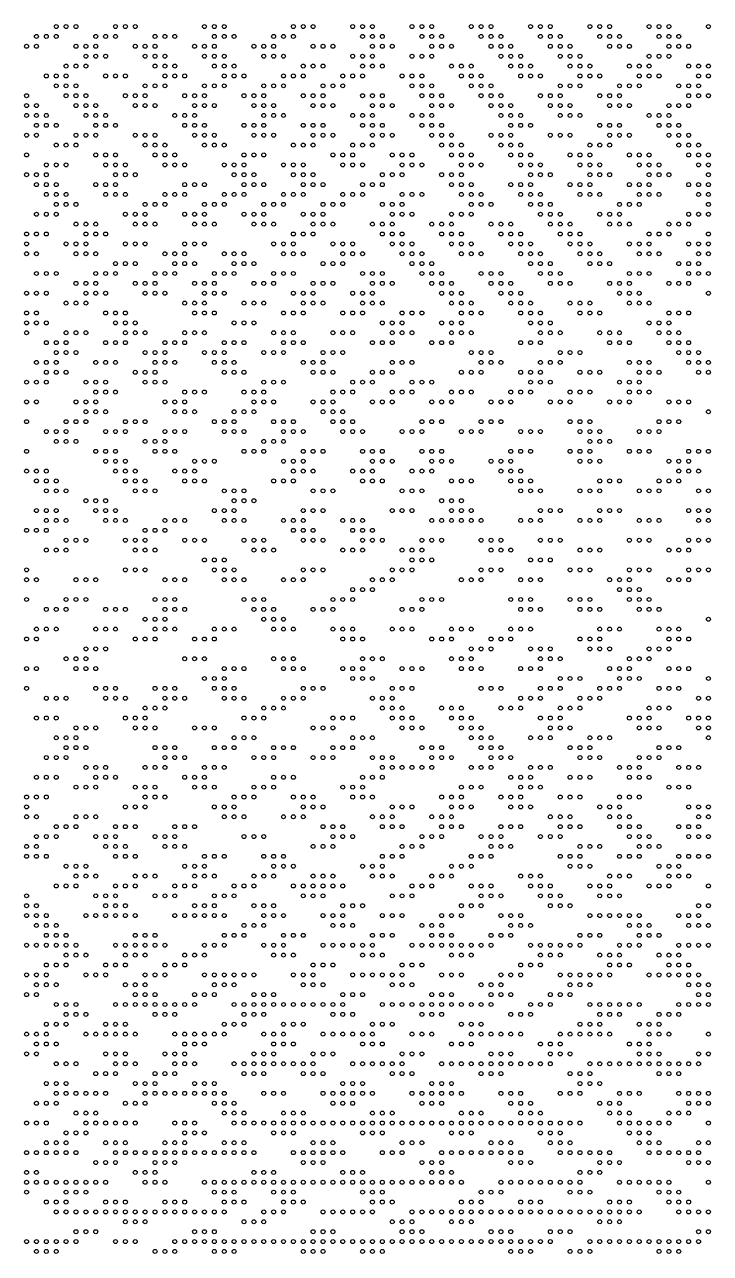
# Model space of a CAD drawing. Header units: millimetres. Extents: x 0 to 280, y 1 to 500.
# Drawn here: x 69.8 to 139.2, y 125.8 to 250.2 of the extents above; entities that cross this region are included whole.
import ezdxf

# ---------------------------------------------------------------- set-up
doc = ezdxf.new("R2010")
doc.units = ezdxf.units.MM
doc.layers.get('0').update_dxf_attribs({"linetype": 'CONTINUOUS'})

msp = doc.modelspace()

# ---------------------------------------------------------------- linework, layer by layer
for centre in [(73, 250), (74, 250), (75, 250), (79, 250), (80, 250), (81, 250), (88, 250), (89, 250), (90, 250), (97, 250), (98, 250), (99, 250), (103, 250), (104, 250), (105, 250), (109, 250), (110, 250), (111, 250), (115, 250), (116, 250), (117, 250), (121, 250), (122, 250), (123, 250), (127, 250), (128, 250), (129, 250), (133, 250), (134, 250), (135, 250), (139, 250), (71, 249), (72, 249), (73, 249), (77, 249), (78, 249), (79, 249), (83, 249), (84, 249), (85, 249), (89, 249), (90, 249), (91, 249), (95, 249), (96, 249), (97, 249), (104, 249), (105, 249), (106, 249), (110, 249), (111, 249), (112, 249), (116, 249), (117, 249), (118, 249), (122, 249), (123, 249), (124, 249), (128, 249), (129, 249), (130, 249), (134, 249), (135, 249), (136, 249), (70, 248), (71, 248), (75, 248), (76, 248), (77, 248), (81, 248), (82, 248), (83, 248), (87, 248), (88, 248), (89, 248), (93, 248), (94, 248), (95, 248), (99, 248), (100, 248), (101, 248), (105, 248), (106, 248), (107, 248), (111, 248), (112, 248), (113, 248), (117, 248), (118, 248), (119, 248), (123, 248), (124, 248), (125, 248), (129, 248), (130, 248), (131, 248), (135, 248), (136, 248), (137, 248), (76, 247), (77, 247), (78, 247), (82, 247), (83, 247), (84, 247), (88, 247), (89, 247), (90, 247), (94, 247), (95, 247), (96, 247), (103, 247), (104, 247), (105, 247), (109, 247), (110, 247), (111, 247), (118, 247), (119, 247), (120, 247), (124, 247), (125, 247), (126, 247), (133, 247), (134, 247), (135, 247), (72, 245), (73, 245), (74, 246), (74, 245), (75, 246), (76, 246), (78, 245), (79, 245), (80, 245), (83, 246), (84, 246), (84, 245), (85, 246), (85, 245), (86, 245), (89, 246), (90, 246), (90, 245), (91, 246), (91, 245), (92, 245), (96, 245), (97, 245), (98, 246), (98, 245), (99, 246), (100, 246), (102, 245), (103, 245), (104, 246), (104, 245), (105, 246), (106, 246), (108, 245), (109, 245), (110, 245), (113, 246), (114, 246), (114, 245), (115, 246), (115, 245), (116, 245), (119, 246), (120, 246), (120, 245), (121, 246), (121, 245), (122, 245), (125, 246), (126, 246), (126, 245), (127, 246), (127, 245), (128, 245), (131, 246), (132, 246), (132, 245), (133, 246), (133, 245), (134, 245), (137, 246), (138, 246), (138, 245), (139, 246), (139, 245), (73, 244), (74, 244), (75, 244), (82, 244), (83, 244), (84, 244), (88, 244), (89, 244), (90, 244), (94, 244), (95, 244), (96, 244), (100, 244), (101, 244), (102, 244), (109, 244), (110, 244), (111, 244), (115, 244), (116, 244), (117, 244), (124, 244), (125, 244), (126, 244), (130, 244), (131, 244), (132, 244), (136, 244), (137, 244), (138, 244), (70, 243), (74, 243), (75, 243), (76, 243), (80, 243), (81, 243), (82, 243), (86, 243), (87, 243), (88, 243), (92, 243), (93, 243), (94, 243), (98, 243), (99, 243), (100, 243), (104, 243), (105, 243), (106, 243), (110, 243), (111, 243), (112, 243), (116, 243), (117, 243), (118, 243), (122, 243), (123, 243), (124, 243), (128, 243), (129, 243), (130, 243), (137, 243), (138, 243), (139, 243), (70, 242), (71, 242), (75, 242), (76, 242), (77, 242), (81, 242), (82, 242), (83, 242), (87, 242), (88, 242), (89, 242), (93, 242), (94, 242), (95, 242), (99, 242), (100, 242), (101, 242), (105, 242), (106, 242), (107, 242), (111, 242), (112, 242), (113, 242), (117, 242), (118, 242), (119, 242), (123, 242), (124, 242), (125, 242), (129, 242), (130, 242), (131, 242), (135, 242), (136, 242), (137, 242), (70, 241), (71, 241), (71, 240), (72, 241), (72, 240), (73, 240), (76, 241), (77, 241), (77, 240), (78, 241), (78, 240), (79, 240), (85, 241), (86, 241), (86, 240), (87, 241), (87, 240), (88, 240), (92, 240), (93, 240), (94, 241), (94, 240), (95, 241), (96, 241), (98, 240), (99, 240), (100, 240), (103, 241), (104, 241), (104, 240), (105, 241), (105, 240), (106, 240), (109, 241), (110, 241), (110, 240), (111, 241), (111, 240), (112, 240), (118, 241), (119, 241), (119, 240), (120, 241), (120, 240), (121, 240), (124, 241), (125, 241), (126, 241), (128, 240), (129, 240), (130, 240), (133, 241), (134, 241), (134, 240), (135, 241), (135, 240), (136, 240), (70, 239), (71, 239), (75, 239), (76, 239), (77, 239), (81, 239), (82, 239), (83, 239), (87, 239), (88, 239), (89, 239), (93, 239), (94, 239), (95, 239), (99, 239), (100, 239), (101, 239), (105, 239), (106, 239), (107, 239), (111, 239), (112, 239), (113, 239), (117, 239), (118, 239), (119, 239), (123, 239), (124, 239), (125, 239), (129, 239), (130, 239), (131, 239), (135, 239), (136, 239), (137, 239), (73, 238), (74, 238), (75, 238), (82, 238), (83, 238), (84, 238), (88, 238), (89, 238), (90, 238), (97, 238), (98, 238), (99, 238), (103, 238), (104, 238), (105, 238), (112, 238), (113, 238), (114, 238), (118, 238), (119, 238), (120, 238), (127, 238), (128, 238), (129, 238), (136, 238), (137, 238), (138, 238), (70, 237), (77, 237), (78, 237), (79, 237), (83, 237), (84, 237), (85, 237), (92, 237), (93, 237), (94, 237), (101, 237), (102, 237), (103, 237), (107, 237), (108, 237), (109, 237), (113, 237), (114, 237), (115, 237), (119, 237), (120, 237), (121, 237), (125, 237), (126, 237), (127, 237), (131, 237), (132, 237), (133, 237), (137, 237), (138, 237), (139, 237), (70, 235), (71, 235), (72, 236), (72, 235), (73, 236), (74, 236), (78, 236), (79, 236), (79, 235), (80, 236), (80, 235), (81, 235), (84, 236), (85, 236), (86, 236), (90, 236), (91, 236), (91, 235), (92, 236), (92, 235), (93, 235), (96, 236), (97, 236), (97, 235), (98, 236), (98, 235), (99, 235), (102, 236), (103, 236), (104, 236), (106, 235), (107, 235), (108, 236), (108, 235), (109, 236), (110, 236), (112, 235), (113, 235), (114, 236), (114, 235), (115, 236), (116, 236), (120, 236), (121, 236), (121, 235), (122, 236), (122, 235), (123, 235), (126, 236), (127, 236), (127, 235), (128, 236), (128, 235), (129, 235), (132, 236), (133, 236), (133, 235), (134, 236), (134, 235), (135, 235), (138, 236), (139, 236), (139, 235), (71, 234), (72, 234), (73, 234), (77, 234), (78, 234), (79, 234), (86, 234), (87, 234), (88, 234), (92, 234), (93, 234), (94, 234), (98, 234), (99, 234), (100, 234), (104, 234), (105, 234), (106, 234), (113, 234), (114, 234), (115, 234), (119, 234), (120, 234), (121, 234), (125, 234), (126, 234), (127, 234), (131, 234), (132, 234), (133, 234), (137, 234), (138, 234), (139, 234), (72, 233), (73, 233), (74, 233), (78, 233), (79, 233), (80, 233), (84, 233), (85, 233), (86, 233), (90, 233), (91, 233), (92, 233), (96, 233), (97, 233), (98, 233), (102, 233), (103, 233), (104, 233), (108, 233), (109, 233), (110, 233), (114, 233), (115, 233), (116, 233), (120, 233), (121, 233), (122, 233), (126, 233), (127, 233), (128, 233), (132, 233), (133, 233), (134, 233), (138, 233), (139, 233), (73, 232), (74, 232), (75, 232), (82, 232), (83, 232), (84, 232), (88, 232), (89, 232), (90, 232), (94, 232), (95, 232), (96, 232), (100, 232), (101, 232), (102, 232), (106, 232), (107, 232), (108, 232), (115, 232), (116, 232), (117, 232), (121, 232), (122, 232), (123, 232), (130, 232), (131, 232), (132, 232), (139, 232), (71, 231), (72, 231), (73, 231), (75, 230), (76, 230), (77, 230), (80, 231), (81, 231), (81, 230), (82, 231), (82, 230), (83, 230), (86, 231), (87, 231), (87, 230), (88, 231), (88, 230), (89, 230), (92, 231), (93, 231), (93, 230), (94, 231), (94, 230), (95, 230), (98, 231), (99, 231), (99, 230), (100, 231), (100, 230), (101, 230), (105, 230), (106, 230), (107, 231), (107, 230), (108, 231), (109, 231), (111, 230), (112, 230), (113, 231), (113, 230), (114, 231), (115, 231), (117, 230), (118, 230), (119, 230), (122, 231), (123, 231), (123, 230), (124, 231), (124, 230), (125, 230), (128, 231), (129, 231), (129, 230), (130, 231), (130, 230), (131, 230), (135, 230), (136, 230), (137, 231), (137, 230), (138, 231), (139, 231), (70, 229), (71, 229), (72, 229), (76, 229), (77, 229), (78, 229), (97, 229), (98, 229), (99, 229), (106, 229), (107, 229), (108, 229), (112, 229), (113, 229), (114, 229), (118, 229), (119, 229), (120, 229), (124, 229), (125, 229), (126, 229), (133, 229), (134, 229), (135, 229), (139, 229), (70, 228), (74, 228), (75, 228), (76, 228), (80, 228), (81, 228), (82, 228), (86, 228), (87, 228), (88, 228), (95, 228), (96, 228), (97, 228), (101, 228), (102, 228), (103, 228), (107, 228), (108, 228), (109, 228), (113, 228), (114, 228), (115, 228), (119, 228), (120, 228), (121, 228), (125, 228), (126, 228), (127, 228), (131, 228), (132, 228), (133, 228), (137, 228), (138, 228), (139, 228), (70, 227), (71, 227), (75, 227), (76, 227), (77, 227), (84, 227), (85, 227), (86, 227), (90, 227), (91, 227), (92, 227), (96, 227), (97, 227), (98, 227), (102, 227), (103, 227), (104, 227), (108, 227), (109, 227), (110, 227), (114, 227), (115, 227), (116, 227), (120, 227), (121, 227), (122, 227), (126, 227), (127, 227), (128, 227), (132, 227), (133, 227), (134, 227), (138, 227), (139, 227), (71, 225), (72, 225), (73, 225), (77, 225), (78, 225), (79, 226), (79, 225), (80, 226), (81, 226), (83, 225), (84, 225), (85, 226), (85, 225), (86, 226), (87, 226), (89, 225), (90, 225), (91, 226), (91, 225), (92, 226), (93, 226), (95, 225), (96, 225), (97, 225), (100, 226), (101, 226), (102, 226), (104, 225), (105, 225), (106, 225), (109, 226), (110, 226), (110, 225), (111, 226), (111, 225), (112, 225), (116, 225), (117, 225), (118, 225), (121, 226), (122, 226), (122, 225), (123, 226), (123, 225), (124, 225), (127, 226), (128, 226), (129, 226), (131, 225), (132, 225), (133, 225), (136, 226), (137, 226), (137, 225), (138, 226), (138, 225), (139, 225), (75, 224), (76, 224), (77, 224), (81, 224), (82, 224), (83, 224), (87, 224), (88, 224), (89, 224), (93, 224), (94, 224), (95, 224), (99, 224), (100, 224), (101, 224), (105, 224), (106, 224), (107, 224), (111, 224), (112, 224), (113, 224), (117, 224), (118, 224), (119, 224), (123, 224), (124, 224), (125, 224), (129, 224), (130, 224), (131, 224), (135, 224), (136, 224), (137, 224), (70, 223), (71, 223), (72, 223), (76, 223), (77, 223), (78, 223), (82, 223), (83, 223), (84, 223), (88, 223), (89, 223), (90, 223), (97, 223), (98, 223), (99, 223), (103, 223), (104, 223), (105, 223), (112, 223), (113, 223), (114, 223), (118, 223), (119, 223), (120, 223), (130, 223), (131, 223), (132, 223), (139, 223), (74, 222), (75, 222), (76, 222), (86, 222), (87, 222), (88, 222), (92, 222), (93, 222), (94, 222), (98, 222), (99, 222), (100, 222), (104, 222), (105, 222), (106, 222), (113, 222), (114, 222), (115, 222), (119, 222), (120, 222), (121, 222), (125, 222), (126, 222), (127, 222), (131, 222), (132, 222), (133, 222), (70, 221), (70, 220), (71, 221), (71, 220), (72, 220), (78, 221), (79, 221), (79, 220), (80, 221), (80, 220), (81, 220), (87, 221), (88, 221), (89, 221), (91, 220), (92, 220), (93, 220), (96, 221), (97, 221), (98, 221), (102, 221), (103, 221), (104, 221), (106, 220), (107, 220), (108, 221), (108, 220), (109, 221), (110, 221), (112, 220), (113, 220), (114, 221), (114, 220), (115, 221), (116, 221), (120, 221), (121, 221), (121, 220), (122, 221), (122, 220), (123, 220), (126, 221), (127, 221), (128, 221), (133, 220), (134, 220), (135, 221), (135, 220), (136, 221), (137, 221), (70, 219), (74, 219), (75, 219), (76, 219), (80, 219), (81, 219), (82, 219), (86, 219), (87, 219), (88, 219), (95, 219), (96, 219), (97, 219), (101, 219), (102, 219), (103, 219), (107, 219), (108, 219), (109, 219), (113, 219), (114, 219), (115, 219), (122, 219), (123, 219), (124, 219), (128, 219), (129, 219), (130, 219), (134, 219), (135, 219), (136, 219), (72, 218), (73, 218), (74, 218), (78, 218), (79, 218), (80, 218), (84, 218), (85, 218), (86, 218), (90, 218), (91, 218), (92, 218), (96, 218), (97, 218), (98, 218), (105, 218), (106, 218), (107, 218), (111, 218), (112, 218), (113, 218), (120, 218), (121, 218), (122, 218), (129, 218), (130, 218), (131, 218), (135, 218), (136, 218), (137, 218), (73, 217), (74, 217), (75, 217), (82, 217), (83, 217), (84, 217), (88, 217), (89, 217), (90, 217), (94, 217), (95, 217), (96, 217), (100, 217), (101, 217), (102, 217), (115, 217), (116, 217), (117, 217), (124, 217), (125, 217), (126, 217), (136, 217), (137, 217), (138, 217), (71, 216), (72, 216), (73, 216), (77, 216), (78, 216), (79, 216), (83, 216), (84, 216), (85, 216), (89, 216), (90, 216), (91, 216), (98, 216), (99, 216), (100, 216), (107, 216), (108, 216), (109, 216), (116, 216), (117, 216), (118, 216), (122, 216), (123, 216), (124, 216), (131, 216), (132, 216), (133, 216), (137, 216), (138, 216), (139, 216), (70, 214), (71, 214), (72, 215), (72, 214), (73, 215), (74, 215), (76, 214), (77, 214), (78, 214), (81, 215), (82, 215), (82, 214), (83, 215), (83, 214), (84, 214), (90, 215), (91, 215), (92, 215), (94, 214), (95, 214), (96, 214), (99, 215), (100, 215), (101, 215), (103, 214), (104, 214), (105, 215), (105, 214), (106, 215), (107, 215), (109, 214), (110, 214), (111, 214), (114, 215), (115, 215), (116, 215), (120, 215), (121, 215), (121, 214), (122, 215), (122, 214), (123, 214), (126, 215), (127, 215), (128, 215), (130, 214), (131, 214), (132, 215), (132, 214), (133, 215), (134, 215), (138, 215), (139, 215), (77, 213), (78, 213), (79, 213), (86, 213), (87, 213), (88, 213), (92, 213), (93, 213), (94, 213), (101, 213), (102, 213), (103, 213), (107, 213), (108, 213), (109, 213), (113, 213), (114, 213), (115, 213), (119, 213), (120, 213), (121, 213), (125, 213), (126, 213), (127, 213), (131, 213), (132, 213), (133, 213), (70, 212), (71, 212), (75, 212), (76, 212), (77, 212), (84, 212), (85, 212), (86, 212), (93, 212), (94, 212), (95, 212), (99, 212), (100, 212), (101, 212), (105, 212), (106, 212), (107, 212), (111, 212), (112, 212), (113, 212), (117, 212), (118, 212), (119, 212), (123, 212), (124, 212), (125, 212), (129, 212), (130, 212), (131, 212), (135, 212), (136, 212), (137, 212), (76, 211), (77, 211), (78, 211), (85, 211), (86, 211), (87, 211), (91, 211), (92, 211), (93, 211), (100, 211), (101, 211), (102, 211), (139, 211), (70, 210), (72, 209), (73, 209), (74, 210), (74, 209), (75, 210), (76, 210), (78, 209), (79, 209), (80, 210), (80, 209), (81, 210), (82, 210), (84, 209), (85, 209), (86, 209), (89, 210), (90, 210), (90, 209), (91, 210), (91, 209), (92, 209), (95, 210), (96, 210), (96, 209), (97, 210), (97, 209), (98, 209), (101, 210), (102, 210), (102, 209), (103, 210), (103, 209), (104, 209), (108, 209), (109, 209), (110, 210), (110, 209), (111, 210), (112, 210), (114, 209), (115, 209), (116, 210), (116, 209), (117, 210), (118, 210), (120, 209), (121, 209), (122, 209), (125, 210), (126, 210), (126, 209), (127, 210), (127, 209), (128, 209), (132, 209), (133, 209), (134, 210), (134, 209), (135, 210), (136, 210), (73, 208), (74, 208), (75, 208), (82, 208), (83, 208), (84, 208), (94, 208), (95, 208), (96, 208), (127, 208), (128, 208), (129, 208), (70, 207), (77, 207), (78, 207), (79, 207), (83, 207), (84, 207), (85, 207), (92, 207), (93, 207), (94, 207), (98, 207), (99, 207), (100, 207), (104, 207), (105, 207), (106, 207), (110, 207), (111, 207), (112, 207), (119, 207), (120, 207), (121, 207), (125, 207), (126, 207), (127, 207), (131, 207), (132, 207), (133, 207), (137, 207), (138, 207), (139, 207), (78, 206), (79, 206), (80, 206), (87, 206), (88, 206), (89, 206), (96, 206), (97, 206), (98, 206), (105, 206), (106, 206), (107, 206), (111, 206), (112, 206), (113, 206), (117, 206), (118, 206), (119, 206), (126, 206), (127, 206), (128, 206), (135, 206), (136, 206), (137, 206), (70, 205), (71, 205), (71, 204), (72, 205), (72, 204), (73, 204), (79, 205), (80, 205), (80, 204), (81, 205), (81, 204), (82, 204), (85, 205), (86, 205), (86, 204), (87, 205), (87, 204), (88, 204), (95, 204), (96, 204), (97, 205), (97, 204), (98, 205), (99, 205), (103, 205), (104, 205), (104, 204), (105, 205), (105, 204), (106, 204), (109, 205), (110, 205), (111, 205), (113, 204), (114, 204), (115, 204), (118, 205), (119, 205), (119, 204), (120, 205), (120, 204), (121, 204), (128, 204), (129, 204), (130, 204), (134, 204), (135, 204), (136, 205), (136, 204), (137, 205), (138, 205), (72, 203), (73, 203), (74, 203), (81, 203), (82, 203), (83, 203), (90, 203), (91, 203), (92, 203), (99, 203), (100, 203), (101, 203), (108, 203), (109, 203), (110, 203), (120, 203), (121, 203), (122, 203), (126, 203), (127, 203), (128, 203), (132, 203), (133, 203), (134, 203), (138, 203), (139, 203), (76, 202), (77, 202), (78, 202), (91, 202), (92, 202), (93, 202), (112, 202), (113, 202), (114, 202), (71, 201), (72, 201), (73, 201), (77, 201), (78, 201), (79, 201), (89, 201), (90, 201), (91, 201), (98, 201), (99, 201), (100, 201), (107, 201), (108, 201), (109, 201), (113, 201), (114, 201), (115, 201), (122, 201), (123, 201), (124, 201), (128, 201), (129, 201), (130, 201), (137, 201), (138, 201), (139, 201), (70, 199), (71, 199), (72, 200), (72, 199), (73, 200), (74, 200), (78, 200), (79, 200), (80, 200), (82, 199), (83, 199), (84, 200), (84, 199), (85, 200), (86, 200), (90, 200), (91, 200), (92, 200), (96, 200), (97, 200), (97, 199), (98, 200), (98, 199), (99, 199), (102, 200), (103, 200), (103, 199), (104, 200), (104, 199), (105, 199), (111, 200), (112, 200), (113, 200), (114, 200), (115, 200), (116, 200), (120, 200), (121, 200), (122, 200), (126, 200), (127, 200), (128, 200), (132, 200), (133, 200), (134, 200), (138, 200), (139, 200), (74, 198), (75, 198), (76, 198), (80, 198), (81, 198), (82, 198), (86, 198), (87, 198), (88, 198), (92, 198), (93, 198), (94, 198), (98, 198), (99, 198), (100, 198), (104, 198), (105, 198), (106, 198), (110, 198), (111, 198), (112, 198), (116, 198), (117, 198), (118, 198), (122, 198), (123, 198), (124, 198), (131, 198), (132, 198), (133, 198), (137, 198), (138, 198), (139, 198), (72, 197), (73, 197), (74, 197), (81, 197), (82, 197), (83, 197), (93, 197), (94, 197), (95, 197), (102, 197), (103, 197), (104, 197), (108, 197), (109, 197), (110, 197), (117, 197), (118, 197), (119, 197), (126, 197), (127, 197), (128, 197), (135, 197), (136, 197), (137, 197), (88, 196), (89, 196), (90, 196), (109, 196), (110, 196), (111, 196), (121, 196), (122, 196), (123, 196), (70, 195), (70, 194), (71, 194), (75, 194), (76, 194), (77, 194), (80, 195), (81, 195), (82, 195), (84, 194), (85, 194), (86, 194), (89, 195), (90, 195), (90, 194), (91, 195), (91, 194), (92, 194), (96, 194), (97, 194), (98, 195), (98, 194), (99, 195), (100, 195), (105, 194), (106, 194), (107, 195), (107, 194), (108, 195), (109, 195), (114, 194), (115, 194), (116, 195), (116, 194), (117, 195), (118, 195), (120, 194), (121, 194), (122, 194), (125, 195), (126, 195), (127, 195), (129, 194), (130, 194), (131, 195), (131, 194), (132, 195), (133, 195), (135, 194), (136, 194), (137, 195), (137, 194), (138, 195), (139, 195), (103, 193), (104, 193), (105, 193), (130, 193), (131, 193), (132, 193), (70, 192), (74, 192), (75, 192), (76, 192), (83, 192), (84, 192), (85, 192), (92, 192), (93, 192), (94, 192), (101, 192), (102, 192), (103, 192), (110, 192), (111, 192), (112, 192), (119, 192), (120, 192), (121, 192), (125, 192), (126, 192), (127, 192), (131, 192), (132, 192), (133, 192), (72, 191), (73, 191), (74, 191), (78, 191), (79, 191), (80, 191), (84, 191), (85, 191), (86, 191), (93, 191), (94, 191), (95, 191), (99, 191), (100, 191), (101, 191), (108, 191), (109, 191), (110, 191), (120, 191), (121, 191), (122, 191), (126, 191), (127, 191), (128, 191), (132, 191), (133, 191), (134, 191), (71, 189), (72, 189), (73, 189), (77, 189), (78, 189), (79, 189), (82, 190), (83, 190), (83, 189), (84, 190), (84, 189), (85, 189), (89, 189), (90, 189), (91, 189), (94, 190), (95, 190), (95, 189), (96, 190), (96, 189), (97, 189), (101, 189), (102, 189), (103, 189), (107, 189), (108, 189), (109, 189), (113, 189), (114, 189), (115, 189), (119, 189), (120, 189), (121, 189), (128, 189), (129, 189), (130, 189), (134, 189), (135, 189), (136, 189), (139, 190), (70, 188), (71, 188), (81, 188), (82, 188), (83, 188), (87, 188), (88, 188), (89, 188), (102, 188), (103, 188), (104, 188), (111, 188), (112, 188), (113, 188), (117, 188), (118, 188), (119, 188), (126, 188), (127, 188), (128, 188), (135, 188), (136, 188), (137, 188), (76, 187), (77, 187), (78, 187), (115, 187), (116, 187), (117, 187), (121, 187), (122, 187), (123, 187), (127, 187), (128, 187), (129, 187), (133, 187), (134, 187), (135, 187), (74, 186), (75, 186), (76, 186), (86, 186), (87, 186), (88, 186), (95, 186), (96, 186), (97, 186), (104, 186), (105, 186), (106, 186), (113, 186), (114, 186), (115, 186), (122, 186), (123, 186), (124, 186), (131, 186), (132, 186), (133, 186), (70, 185), (71, 185), (75, 185), (76, 185), (77, 185), (88, 184), (89, 184), (90, 185), (90, 184), (91, 185), (92, 185), (96, 185), (97, 185), (98, 185), (102, 185), (103, 185), (103, 184), (104, 185), (104, 184), (105, 184), (108, 185), (109, 185), (110, 185), (114, 185), (115, 185), (116, 185), (120, 185), (121, 185), (122, 185), (124, 184), (125, 184), (126, 184), (129, 185), (130, 185), (130, 184), (131, 185), (131, 184), (132, 184), (135, 185), (136, 185), (137, 185), (139, 184), (70, 183), (77, 183), (78, 183), (79, 183), (83, 183), (84, 183), (85, 183), (89, 183), (90, 183), (91, 183), (98, 183), (99, 183), (100, 183), (107, 183), (108, 183), (109, 183), (116, 183), (117, 183), (118, 183), (122, 183), (123, 183), (124, 183), (128, 183), (129, 183), (130, 183), (134, 183), (135, 183), (136, 183), (72, 182), (73, 182), (74, 182), (78, 182), (79, 182), (80, 182), (84, 182), (85, 182), (86, 182), (90, 182), (91, 182), (92, 182), (96, 182), (97, 182), (98, 182), (105, 182), (106, 182), (107, 182), (120, 182), (121, 182), (122, 182), (126, 182), (127, 182), (128, 182), (138, 182), (139, 182), (82, 181), (83, 181), (84, 181), (94, 181), (95, 181), (96, 181), (106, 181), (107, 181), (108, 181), (112, 181), (113, 181), (114, 181), (118, 181), (119, 181), (120, 181), (124, 181), (125, 181), (126, 181), (133, 181), (134, 181), (135, 181), (71, 180), (72, 180), (73, 180), (75, 179), (76, 179), (77, 179), (80, 180), (81, 180), (81, 179), (82, 180), (82, 179), (83, 179), (87, 179), (88, 179), (89, 179), (92, 180), (93, 180), (94, 180), (99, 179), (100, 179), (101, 180), (101, 179), (102, 180), (103, 180), (107, 180), (108, 180), (108, 179), (109, 180), (109, 179), (110, 179), (113, 180), (114, 180), (114, 179), (115, 180), (115, 179), (116, 179), (122, 180), (123, 180), (123, 179), (124, 180), (124, 179), (125, 179), (131, 180), (132, 180), (132, 179), (133, 180), (133, 179), (134, 179), (137, 180), (138, 180), (138, 179), (139, 180), (139, 179), (73, 178), (74, 178), (75, 178), (91, 178), (92, 178), (93, 178), (103, 178), (104, 178), (105, 178), (115, 178), (116, 178), (117, 178), (121, 178), (122, 178), (123, 178), (127, 178), (128, 178), (129, 178), (139, 178), (74, 177), (75, 177), (76, 177), (83, 177), (84, 177), (85, 177), (89, 177), (90, 177), (91, 177), (95, 177), (96, 177), (97, 177), (101, 177), (102, 177), (103, 177), (110, 177), (111, 177), (112, 177), (116, 177), (117, 177), (118, 177), (125, 177), (126, 177), (127, 177), (134, 177), (135, 177), (136, 177), (72, 176), (73, 176), (74, 176), (84, 176), (85, 176), (86, 176), (93, 176), (94, 176), (95, 176), (99, 176), (100, 176), (101, 176), (105, 176), (106, 176), (107, 176), (111, 176), (112, 176), (113, 176), (117, 176), (118, 176), (119, 176), (126, 176), (127, 176), (128, 176), (132, 176), (133, 176), (134, 176), (71, 174), (72, 174), (73, 174), (76, 175), (77, 175), (77, 174), (78, 175), (78, 174), (79, 174), (82, 175), (83, 175), (84, 175), (86, 174), (87, 174), (88, 175), (88, 174), (89, 175), (90, 175), (95, 174), (96, 174), (97, 174), (104, 174), (105, 174), (106, 175), (106, 174), (107, 175), (108, 175), (109, 175), (110, 175), (111, 175), (115, 175), (116, 175), (117, 175), (119, 174), (120, 174), (121, 175), (121, 174), (122, 175), (123, 175), (125, 174), (126, 174), (127, 174), (130, 175), (131, 175), (131, 174), (132, 175), (132, 174), (133, 174), (136, 175), (137, 175), (138, 175), (75, 173), (76, 173), (77, 173), (81, 173), (82, 173), (83, 173), (87, 173), (88, 173), (89, 173), (93, 173), (94, 173), (95, 173), (102, 173), (103, 173), (104, 173), (114, 173), (115, 173), (116, 173), (120, 173), (121, 173), (122, 173), (135, 173), (136, 173), (137, 173), (70, 172), (71, 172), (72, 172), (82, 172), (83, 172), (84, 172), (91, 172), (92, 172), (93, 172), (97, 172), (98, 172), (99, 172), (103, 172), (104, 172), (105, 172), (112, 172), (113, 172), (114, 172), (118, 172), (119, 172), (120, 172), (124, 172), (125, 172), (126, 172), (130, 172), (131, 172), (132, 172), (70, 171), (80, 171), (81, 171), (82, 171), (89, 171), (90, 171), (91, 171), (98, 171), (99, 171), (100, 171), (107, 171), (108, 171), (109, 171), (113, 171), (114, 171), (115, 171), (119, 171), (120, 171), (121, 171), (128, 171), (129, 171), (130, 171), (137, 171), (138, 171), (139, 171), (70, 170), (71, 170), (73, 169), (74, 169), (75, 170), (75, 169), (76, 170), (77, 170), (79, 169), (80, 169), (81, 169), (85, 169), (86, 169), (87, 169), (90, 170), (91, 170), (92, 170), (96, 170), (97, 170), (98, 170), (100, 169), (101, 169), (102, 169), (105, 170), (106, 170), (106, 169), (107, 170), (107, 169), (108, 169), (111, 170), (112, 170), (112, 169), (113, 170), (113, 169), (114, 169), (118, 169), (119, 169), (120, 169), (123, 170), (124, 170), (124, 169), (125, 170), (125, 169), (126, 169), (129, 170), (130, 170), (130, 169), (131, 170), (131, 169), (132, 169), (136, 169), (137, 169), (138, 170), (138, 169), (139, 170), (71, 168), (72, 168), (73, 168), (77, 168), (78, 168), (79, 168), (83, 168), (84, 168), (85, 168), (92, 168), (93, 168), (94, 168), (101, 168), (102, 168), (103, 168), (110, 168), (111, 168), (112, 168), (116, 168), (117, 168), (118, 168), (122, 168), (123, 168), (124, 168), (131, 168), (132, 168), (133, 168), (137, 168), (138, 168), (139, 168), (70, 167), (71, 167), (78, 167), (79, 167), (80, 167), (84, 167), (85, 167), (86, 167), (99, 167), (100, 167), (101, 167), (108, 167), (109, 167), (110, 167), (117, 167), (118, 167), (119, 167), (126, 167), (127, 167), (128, 167), (132, 167), (133, 167), (134, 167), (70, 166), (71, 166), (72, 166), (79, 166), (80, 166), (81, 166), (88, 166), (89, 166), (90, 166), (94, 166), (95, 166), (96, 166), (106, 166), (107, 166), (108, 166), (115, 166), (116, 166), (117, 166), (124, 166), (125, 166), (126, 166), (130, 166), (131, 166), (132, 166), (136, 166), (137, 166), (138, 166), (139, 166), (74, 165), (75, 165), (76, 165), (86, 165), (87, 165), (88, 165), (95, 165), (96, 165), (97, 165), (104, 165), (105, 165), (106, 165), (113, 165), (114, 165), (115, 165), (125, 165), (126, 165), (127, 165), (134, 165), (135, 165), (136, 165), (73, 163), (74, 163), (75, 164), (75, 163), (76, 164), (77, 164), (79, 163), (80, 163), (81, 164), (81, 163), (82, 164), (83, 164), (85, 163), (86, 163), (87, 164), (87, 163), (88, 164), (89, 164), (91, 163), (92, 163), (93, 164), (93, 163), (94, 164), (95, 164), (97, 163), (98, 163), (99, 164), (99, 163), (100, 164), (100, 163), (101, 164), (101, 163), (102, 163), (105, 164), (106, 164), (107, 164), (109, 163), (110, 163), (111, 164), (111, 163), (112, 164), (113, 164), (115, 163), (116, 163), (117, 163), (120, 164), (121, 164), (121, 163), (122, 164), (122, 163), (123, 163), (127, 163), (128, 163), (129, 164), (129, 163), (130, 164), (131, 164), (133, 163), (134, 163), (135, 164), (135, 163), (136, 164), (137, 164), (139, 163), (70, 162), (77, 162), (78, 162), (79, 162), (83, 162), (84, 162), (85, 162), (89, 162), (90, 162), (91, 162), (98, 162), (99, 162), (100, 162), (107, 162), (108, 162), (109, 162), (116, 162), (117, 162), (118, 162), (122, 162), (123, 162), (124, 162), (128, 162), (129, 162), (130, 162), (70, 161), (71, 161), (78, 161), (79, 161), (80, 161), (87, 161), (88, 161), (89, 161), (93, 161), (94, 161), (95, 161), (102, 161), (103, 161), (104, 161), (114, 161), (115, 161), (116, 161), (123, 161), (124, 161), (125, 161), (138, 161), (139, 161), (70, 160), (71, 160), (72, 160), (76, 160), (77, 160), (78, 160), (79, 160), (80, 160), (81, 160), (85, 160), (86, 160), (87, 160), (88, 160), (89, 160), (90, 160), (94, 160), (95, 160), (96, 160), (100, 160), (101, 160), (102, 160), (106, 160), (107, 160), (108, 160), (112, 160), (113, 160), (114, 160), (118, 160), (119, 160), (120, 160), (127, 160), (128, 160), (129, 160), (130, 160), (131, 160), (132, 160), (136, 160), (137, 160), (138, 160), (71, 159), (72, 159), (72, 158), (73, 159), (73, 158), (74, 158), (81, 158), (82, 158), (83, 158), (90, 158), (91, 158), (92, 159), (92, 158), (93, 159), (94, 159), (96, 158), (97, 158), (98, 158), (101, 159), (102, 159), (103, 159), (105, 158), (106, 158), (107, 158), (110, 159), (111, 159), (111, 158), (112, 159), (112, 158), (113, 158), (117, 158), (118, 158), (119, 159), (119, 158), (120, 159), (121, 159), (126, 158), (127, 158), (128, 158), (131, 159), (132, 159), (132, 158), (133, 159), (133, 158), (134, 158), (137, 159), (138, 159), (139, 159), (70, 157), (71, 157), (72, 157), (73, 157), (74, 157), (75, 157), (79, 157), (80, 157), (81, 157), (82, 157), (83, 157), (84, 157), (88, 157), (89, 157), (90, 157), (94, 157), (95, 157), (96, 157), (100, 157), (101, 157), (102, 157), (103, 157), (104, 157), (105, 157), (109, 157), (110, 157), (111, 157), (112, 157), (113, 157), (114, 157), (115, 157), (116, 157), (117, 157), (121, 157), (122, 157), (123, 157), (124, 157), (125, 157), (126, 157), (130, 157), (131, 157), (132, 157), (136, 157), (137, 157), (138, 157), (139, 157), (74, 156), (75, 156), (76, 156), (80, 156), (81, 156), (82, 156), (86, 156), (87, 156), (88, 156), (95, 156), (96, 156), (97, 156), (104, 156), (105, 156), (106, 156), (113, 156), (114, 156), (115, 156), (122, 156), (123, 156), (124, 156), (128, 156), (129, 156), (130, 156), (134, 156), (135, 156), (136, 156), (72, 155), (73, 155), (74, 155), (78, 155), (79, 155), (80, 155), (84, 155), (85, 155), (86, 155), (99, 155), (100, 155), (101, 155), (108, 155), (109, 155), (110, 155), (120, 155), (121, 155), (122, 155), (129, 155), (130, 155), (131, 155), (135, 155), (136, 155), (137, 155), (70, 154), (71, 154), (71, 153), (72, 154), (72, 153), (73, 153), (76, 154), (77, 154), (78, 154), (80, 153), (81, 153), (82, 154), (82, 153), (83, 154), (84, 154), (88, 154), (89, 154), (89, 153), (90, 154), (90, 153), (91, 154), (91, 153), (92, 154), (93, 154), (97, 154), (98, 154), (98, 153), (99, 154), (99, 153), (100, 153), (103, 154), (104, 154), (105, 154), (106, 154), (107, 154), (107, 153), (108, 154), (108, 153), (109, 153), (112, 154), (113, 154), (114, 154), (116, 153), (117, 153), (118, 154), (118, 153), (119, 154), (120, 154), (124, 154), (125, 154), (125, 153), (126, 154), (126, 153), (127, 154), (127, 153), (128, 154), (129, 154), (133, 154), (134, 154), (135, 154), (136, 154), (137, 154), (137, 153), (138, 154), (138, 153), (139, 153), (70, 152), (71, 152), (81, 152), (82, 152), (83, 152), (87, 152), (88, 152), (89, 152), (93, 152), (94, 152), (95, 152), (102, 152), (103, 152), (104, 152), (111, 152), (112, 152), (113, 152), (117, 152), (118, 152), (119, 152), (123, 152), (124, 152), (125, 152), (138, 152), (139, 152), (73, 151), (74, 151), (75, 151), (79, 151), (80, 151), (81, 151), (82, 151), (83, 151), (84, 151), (85, 151), (86, 151), (87, 151), (91, 151), (92, 151), (93, 151), (94, 151), (95, 151), (96, 151), (97, 151), (98, 151), (99, 151), (100, 151), (101, 151), (102, 151), (106, 151), (107, 151), (108, 151), (109, 151), (110, 151), (111, 151), (112, 151), (113, 151), (114, 151), (115, 151), (116, 151), (117, 151), (121, 151), (122, 151), (123, 151), (127, 151), (128, 151), (129, 151), (130, 151), (131, 151), (132, 151), (136, 151), (137, 151), (138, 151), (139, 151), (74, 150), (75, 150), (76, 150), (83, 150), (84, 150), (85, 150), (92, 150), (93, 150), (94, 150), (101, 150), (102, 150), (103, 150), (110, 150), (111, 150), (112, 150), (119, 150), (120, 150), (121, 150), (128, 150), (129, 150), (130, 150), (134, 150), (135, 150), (136, 150), (70, 148), (71, 148), (72, 149), (72, 148), (73, 149), (74, 149), (76, 148), (77, 148), (78, 149), (78, 148), (79, 149), (79, 148), (80, 149), (80, 148), (81, 148), (85, 148), (86, 148), (87, 148), (88, 148), (89, 148), (90, 149), (90, 148), (91, 149), (92, 149), (94, 148), (95, 148), (96, 149), (96, 148), (97, 149), (98, 149), (100, 148), (101, 148), (102, 148), (103, 148), (104, 148), (105, 149), (105, 148), (106, 149), (107, 149), (109, 148), (110, 148), (111, 148), (114, 149), (115, 149), (115, 148), (116, 149), (116, 148), (117, 148), (118, 148), (119, 148), (120, 148), (124, 148), (125, 148), (126, 149), (126, 148), (127, 149), (127, 148), (128, 149), (128, 148), (129, 148), (132, 149), (133, 149), (133, 148), (134, 149), (134, 148), (135, 148), (139, 148), (71, 147), (72, 147), (73, 147), (86, 147), (87, 147), (88, 147), (95, 147), (96, 147), (97, 147), (104, 147), (105, 147), (106, 147), (113, 147), (114, 147), (115, 147), (122, 147), (123, 147), (124, 147), (131, 147), (132, 147), (133, 147), (70, 146), (71, 146), (78, 146), (79, 146), (80, 146), (84, 146), (85, 146), (86, 146), (93, 146), (94, 146), (95, 146), (99, 146), (100, 146), (101, 146), (108, 146), (109, 146), (110, 146), (117, 146), (118, 146), (119, 146), (123, 146), (124, 146), (125, 146), (132, 146), (133, 146), (134, 146), (138, 146), (139, 146), (73, 145), (74, 145), (75, 145), (79, 145), (80, 145), (81, 145), (85, 145), (86, 145), (87, 145), (91, 145), (92, 145), (93, 145), (94, 145), (95, 145), (96, 145), (97, 145), (98, 145), (99, 145), (103, 145), (104, 145), (105, 145), (106, 145), (107, 145), (108, 145), (112, 145), (113, 145), (114, 145), (115, 145), (116, 145), (117, 145), (118, 145), (119, 145), (120, 145), (121, 145), (122, 145), (123, 145), (127, 145), (128, 145), (129, 145), (130, 145), (131, 145), (132, 145), (133, 145), (134, 145), (135, 145), (136, 145), (137, 145), (138, 145), (72, 143), (73, 143), (74, 143), (77, 144), (78, 144), (79, 144), (81, 143), (82, 143), (83, 144), (83, 143), (84, 144), (85, 144), (87, 143), (88, 143), (89, 143), (92, 144), (93, 144), (94, 144), (98, 144), (99, 144), (100, 144), (102, 143), (103, 143), (104, 143), (107, 144), (108, 144), (109, 144), (111, 143), (112, 143), (113, 143), (116, 144), (117, 144), (118, 144), (125, 144), (126, 144), (126, 143), (127, 144), (127, 143), (128, 143), (134, 144), (135, 144), (136, 144), (73, 142), (74, 142), (75, 142), (76, 142), (77, 142), (78, 142), (82, 142), (83, 142), (84, 142), (85, 142), (86, 142), (87, 142), (88, 142), (89, 142), (90, 142), (94, 142), (95, 142), (96, 142), (100, 142), (101, 142), (102, 142), (103, 142), (104, 142), (105, 142), (109, 142), (110, 142), (111, 142), (112, 142), (113, 142), (114, 142), (118, 142), (119, 142), (120, 142), (124, 142), (125, 142), (126, 142), (130, 142), (131, 142), (132, 142), (136, 142), (137, 142), (138, 142), (139, 142), (71, 141), (72, 141), (73, 141), (80, 141), (81, 141), (82, 141), (89, 141), (90, 141), (91, 141), (101, 141), (102, 141), (103, 141), (110, 141), (111, 141), (112, 141), (119, 141), (120, 141), (121, 141), (128, 141), (129, 141), (130, 141), (137, 141), (138, 141), (139, 141), (75, 140), (76, 140), (77, 140), (90, 140), (91, 140), (92, 140), (96, 140), (97, 140), (98, 140), (105, 140), (106, 140), (107, 140), (114, 140), (115, 140), (116, 140), (120, 140), (121, 140), (122, 140), (129, 140), (130, 140), (131, 140), (135, 140), (136, 140), (137, 140), (70, 139), (71, 139), (72, 139), (74, 138), (75, 138), (76, 139), (76, 138), (77, 139), (78, 139), (79, 139), (80, 139), (81, 139), (85, 139), (86, 139), (86, 138), (87, 139), (87, 138), (88, 138), (91, 139), (92, 139), (93, 139), (94, 139), (95, 139), (95, 138), (96, 139), (96, 138), (97, 139), (97, 138), (98, 139), (99, 139), (100, 139), (101, 139), (102, 139), (103, 139), (104, 139), (104, 138), (105, 139), (105, 138), (106, 139), (106, 138), (107, 139), (108, 139), (109, 139), (110, 139), (111, 139), (112, 139), (113, 139), (113, 138), (114, 139), (114, 138), (115, 139), (115, 138), (116, 139), (117, 139), (118, 139), (119, 139), (120, 139), (121, 139), (122, 139), (122, 138), (123, 139), (123, 138), (124, 139), (124, 138), (125, 139), (126, 139), (130, 139), (131, 139), (131, 138), (132, 139), (132, 138), (133, 139), (133, 138), (134, 139), (135, 139), (139, 139), (72, 137), (73, 137), (74, 137), (78, 137), (79, 137), (80, 137), (84, 137), (85, 137), (86, 137), (90, 137), (91, 137), (92, 137), (99, 137), (100, 137), (101, 137), (108, 137), (109, 137), (110, 137), (117, 137), (118, 137), (119, 137), (123, 137), (124, 137), (125, 137), (132, 137), (133, 137), (134, 137), (138, 137), (139, 137), (70, 136), (71, 136), (72, 136), (73, 136), (74, 136), (75, 136), (79, 136), (80, 136), (81, 136), (82, 136), (83, 136), (84, 136), (85, 136), (86, 136), (87, 136), (88, 136), (89, 136), (90, 136), (91, 136), (92, 136), (93, 136), (97, 136), (98, 136), (99, 136), (100, 136), (101, 136), (102, 136), (106, 136), (107, 136), (108, 136), (112, 136), (113, 136), (114, 136), (115, 136), (116, 136), (117, 136), (118, 136), (119, 136), (120, 136), (124, 136), (125, 136), (126, 136), (127, 136), (128, 136), (129, 136), (133, 136), (134, 136), (135, 136), (136, 136), (137, 136), (138, 136), (77, 135), (78, 135), (79, 135), (83, 135), (84, 135), (85, 135), (98, 135), (99, 135), (100, 135), (110, 135), (111, 135), (112, 135), (119, 135), (120, 135), (121, 135), (128, 135), (129, 135), (130, 135), (137, 135), (138, 135), (139, 135), (70, 134), (70, 133), (71, 134), (71, 133), (72, 133), (73, 133), (74, 133), (75, 133), (76, 133), (77, 133), (78, 133), (81, 134), (82, 134), (82, 133), (83, 134), (83, 133), (84, 133), (88, 133), (89, 133), (90, 133), (91, 133), (92, 133), (93, 134), (93, 133), (94, 134), (94, 133), (95, 134), (95, 133), (96, 133), (97, 133), (98, 133), (99, 133), (100, 133), (101, 133), (102, 134), (102, 133), (103, 134), (103, 133), (104, 134), (104, 133), (105, 133), (106, 133), (107, 133), (108, 133), (109, 133), (110, 133), (111, 134), (111, 133), (112, 134), (112, 133), (113, 134), (113, 133), (114, 133), (118, 133), (119, 133), (120, 133), (121, 133), (122, 133), (123, 133), (124, 133), (125, 133), (126, 134), (126, 133), (127, 134), (128, 134), (130, 133), (131, 133), (132, 133), (133, 133), (134, 133), (135, 133), (139, 133), (70, 132), (74, 132), (75, 132), (76, 132), (89, 132), (90, 132), (91, 132), (95, 132), (96, 132), (97, 132), (104, 132), (105, 132), (106, 132), (116, 132), (117, 132), (118, 132), (125, 132), (126, 132), (127, 132), (134, 132), (135, 132), (136, 132), (72, 131), (73, 131), (74, 131), (78, 131), (79, 131), (80, 131), (84, 131), (85, 131), (86, 131), (90, 131), (91, 131), (92, 131), (96, 131), (97, 131), (98, 131), (105, 131), (106, 131), (107, 131), (114, 131), (115, 131), (116, 131), (120, 131), (121, 131), (122, 131), (129, 131), (130, 131), (131, 131), (135, 131), (136, 131), (137, 131), (73, 130), (74, 130), (75, 130), (76, 130), (77, 130), (78, 130), (79, 130), (80, 130), (81, 130), (82, 130), (83, 130), (84, 130), (85, 130), (86, 130), (87, 130), (88, 130), (89, 130), (90, 130), (94, 130), (95, 130), (96, 130), (100, 130), (101, 130), (102, 130), (103, 130), (104, 130), (105, 130), (109, 130), (110, 130), (111, 130), (112, 130), (113, 130), (114, 130), (115, 130), (116, 130), (117, 130), (118, 130), (119, 130), (120, 130), (121, 130), (122, 130), (123, 130), (124, 130), (125, 130), (126, 130), (127, 130), (128, 130), (129, 130), (130, 130), (131, 130), (132, 130), (136, 130), (137, 130), (138, 130), (139, 130), (75, 128), (76, 128), (77, 128), (80, 129), (81, 129), (82, 129), (87, 128), (88, 128), (89, 128), (92, 129), (93, 129), (94, 129), (99, 128), (100, 128), (101, 128), (107, 129), (108, 129), (108, 128), (109, 129), (109, 128), (110, 128), (113, 129), (114, 129), (115, 129), (117, 128), (118, 128), (119, 128), (123, 128), (124, 128), (125, 128), (128, 129), (129, 129), (130, 129), (138, 128), (139, 128), (70, 127), (71, 127), (72, 127), (73, 127), (74, 127), (75, 127), (79, 127), (80, 127), (81, 127), (85, 127), (86, 127), (87, 127), (88, 127), (89, 127), (90, 127), (91, 127), (92, 127), (93, 127), (94, 127), (95, 127), (96, 127), (97, 127), (98, 127), (99, 127), (100, 127), (101, 127), (102, 127), (103, 127), (104, 127), (105, 127), (106, 127), (107, 127), (108, 127), (109, 127), (110, 127), (111, 127), (112, 127), (113, 127), (114, 127), (115, 127), (116, 127), (117, 127), (118, 127), (119, 127), (120, 127), (121, 127), (122, 127), (123, 127), (127, 127), (128, 127), (129, 127), (130, 127), (131, 127), (132, 127), (133, 127), (134, 127), (135, 127), (136, 127), (137, 127), (138, 127), (71, 126), (72, 126), (73, 126), (83, 126), (84, 126), (85, 126), (89, 126), (90, 126), (91, 126), (98, 126), (99, 126), (100, 126), (104, 126), (105, 126), (106, 126), (119, 126), (120, 126), (121, 126), (125, 126), (126, 126), (127, 126), (134, 126), (135, 126), (136, 126)]:
    msp.add_circle(centre, 0.2)

doc.saveas('drawing.dxf')
